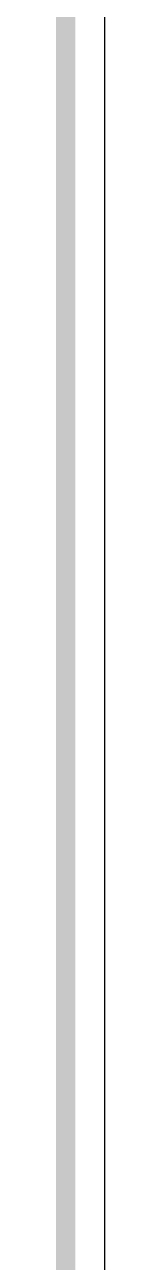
# Model space of a CAD drawing. Header units: inches. Extents: x 0 to 208, y 0 to 213.
# Drawn here: x -0.0025 to 0.0102, y 1.3715 to 1.6932 of the extents above; entities that cross this region are included whole.
import ezdxf

# ---------------------------------------------------------------- set-up
doc = ezdxf.new("R2010")
doc.units = ezdxf.units.IN
doc.header["$MEASUREMENT"] = 0
for name, color, linetype in [('Board_Outline', 216, 'Continuous'), ('Bottom Layer', 5, 'Continuous'), ('L2_GND1', 16, 'Continuous'), ('L3_SIG1', 76, 'Continuous'), ('L4_PWR', 90, 'Continuous'), ('L5_GND2', 156, 'Continuous'), ('L6_SIG2', 130, 'Continuous'), ('L7_GND3', 216, 'Continuous'), ('Top Layer', 1, 'Continuous')]:
    doc.layers.add(name, color=color, linetype=linetype)

msp = doc.modelspace()

# ---------------------------------------------------------------- linework, layer by layer
at = {"layer": 'Board_Outline'}
msp.add_lwpolyline([(0, 0, 0.005, 0.005, 0), (0, 4.33071, 0.005, 0.005, 0)], format="xyseb", dxfattribs=at)
at = {"layer": 'Bottom Layer'}
msp.add_line((0.0102, 0.0102), (0.0102, 1.87994), dxfattribs=at)
at = {"layer": 'L2_GND1'}
msp.add_line((0.0102, 0.0102), (0.0102, 3.63465), dxfattribs=at)
at = {"layer": 'L3_SIG1'}
msp.add_line((0.0102, 0.0102), (0.0102, 1.87994), dxfattribs=at)
at = {"layer": 'L4_PWR'}
msp.add_line((0.0102, 0.0102), (0.0102, 1.87994), dxfattribs=at)
at = {"layer": 'L5_GND2'}
msp.add_line((0.0102, 0.0102), (0.0102, 1.87994), dxfattribs=at)
at = {"layer": 'L6_SIG2'}
msp.add_line((0.0102, 0.0102), (0.0102, 1.87994), dxfattribs=at)
at = {"layer": 'L7_GND3'}
msp.add_line((0.0102, 0.0102), (0.0102, 1.87994), dxfattribs=at)
at = {"layer": 'Top Layer'}
msp.add_line((0.0102, 1.088), (0.0102, 1.87994), dxfattribs=at)

doc.saveas('drawing.dxf')
